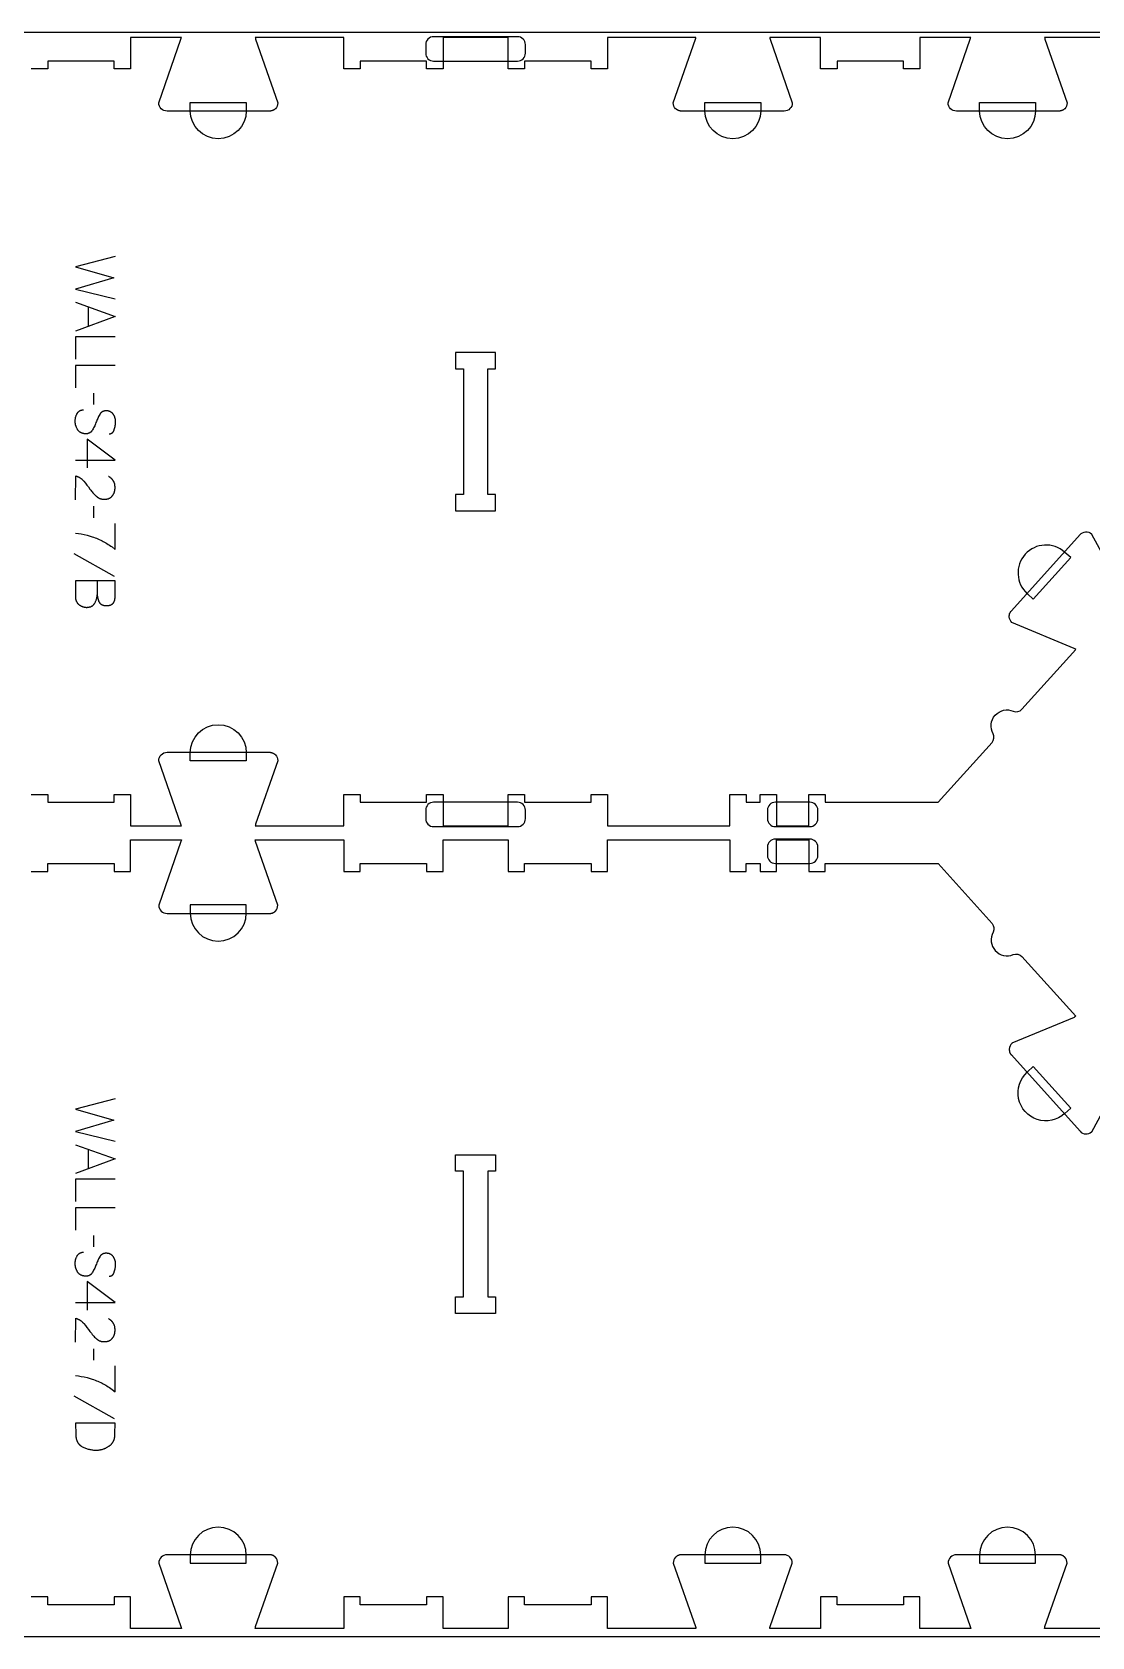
# Model space of a CAD drawing. Extents: x -1151 to 2032, y -19593 to -11999.
# Drawn here: x 422 to 1228, y -13923 to -12703 of the extents above; entities that cross this region are included whole.
import ezdxf

# ---------------------------------------------------------------- set-up
doc = ezdxf.new("R2010")
doc.units = 0
for name, color, linetype in [('0_SHEET_SPRUCEPLY_2440X122', 1, 'CONTINUOUS'), ('1_ANYTOOL_1MMDEEP_LABELS_S', 2, 'CONTINUOUS'), ('3_ANYTOOL_CUTTHROUGH_INSID', 4, 'CONTINUOUS'), ('4_ANYTOOL_CUTTHROUGH_OUTSI', 5, 'CONTINUOUS'), ('5_ANYTOOL_HALF_MILL_9MM_IN', 3, 'CONTINUOUS')]:
    doc.layers.add(name, color=color, linetype=linetype)

msp = doc.modelspace()

# ---------------------------------------------------------------- linework, layer by layer
at = {"layer": '0_SHEET_SPRUCEPLY_2440X122'}
msp.add_lwpolyline([(1660.5, -12703.3), (1660.5, -13923.3), (-779.5, -13923.3), (-779.5, -12703.3)], close=True, dxfattribs=at)
at = {"layer": '1_ANYTOOL_1MMDEEP_LABELS_S'}
for points in [[(485.3, -12873.9), (455.3, -12881.7), (484.4, -12890.1), (455.3, -12898.6), (485.3, -12906.1)], [(455.3, -12908.7), (485.3, -12919.5), (455.3, -12930.6)], [(464.9, -12912.1), (464.9, -12927)], [(485.3, -12934.9), (455.3, -12934.9), (455.3, -12952)], [(485.3, -12956.7), (455.3, -12956.7), (455.3, -12973.8)], [(469.2, -12986.4), (469.1, -12977.7)], [(480.7, -13008.7), (480.9, -13008.7), (481, -13008.7), (481.1, -13008.7), (481.2, -13008.7), (481.3, -13008.7), (481.3, -13008.6), (481.4, -13008.6), (481.5, -13008.6), (481.6, -13008.6), (481.7, -13008.6), (481.8, -13008.6), (481.9, -13008.6), (481.9, -13008.5), (482, -13008.5), (482.1, -13008.5), (482.2, -13008.5), (482.3, -13008.4), (482.3, -13008.4), (482.4, -13008.4), (482.5, -13008.3), (482.6, -13008.3), (482.6, -13008.3), (482.7, -13008.2), (482.8, -13008.2), (482.8, -13008.1), (482.9, -13008.1), (483, -13008.1), (483, -13008), (483.1, -13008), (483.2, -13007.9), (483.2, -13007.9), (483.3, -13007.8), (483.3, -13007.8), (483.4, -13007.7), (483.5, -13007.6), (483.5, -13007.6), (483.6, -13007.5), (483.6, -13007.5), (483.7, -13007.4), (483.7, -13007.3), (483.8, -13007.3), (483.8, -13007.2), (483.9, -13007.1), (483.9, -13007.1), (484, -13007), (484, -13006.9), (484.1, -13006.8), (484.1, -13006.8), (484.2, -13006.7), (484.2, -13006.6), (484.3, -13006.5), (484.3, -13006.4), (484.4, -13006.2), (484.5, -13006), (484.6, -13005.8), (484.6, -13005.6), (484.7, -13005.4), (484.9, -13004.6), (485.1, -13003.8), (485.3, -13003), (485.4, -13002.2), (485.5, -13001.9), (485.5, -13001.5), (485.5, -13001.1), (485.6, -13000.7), (485.6, -13000.4), (485.6, -13000), (485.6, -12999.7), (485.6, -12999.3), (485.6, -12999.1), (485.6, -12998.9), (485.6, -12998.7), (485.6, -12998.5), (485.6, -12998.3), (485.6, -12998.2), (485.5, -12998), (485.5, -12997.8), (485.5, -12997.6), (485.5, -12997.4), (485.4, -12997.2), (485.4, -12997), (485.3, -12996.9), (485.3, -12996.7), (485.2, -12996.5), (485.2, -12996.3), (485.1, -12996.2), (485.1, -12996), (485, -12995.8), (484.9, -12995.6), (484.9, -12995.5), (484.8, -12995.3), (484.7, -12995.1), (484.6, -12995), (484.5, -12994.8), (484.4, -12994.6), (484.3, -12994.5), (484.2, -12994.3), (484.1, -12994.2), (484, -12994), (483.9, -12993.8), (483.8, -12993.7), (483.7, -12993.5), (483.6, -12993.4), (483.5, -12993.2), (483.3, -12993.1), (483.2, -12993), (483.1, -12992.8), (482.9, -12992.7), (482.8, -12992.6), (482.7, -12992.5), (482.5, -12992.4), (482.4, -12992.3), (482.2, -12992.2), (482.1, -12992.1), (481.9, -12992), (481.8, -12991.9), (481.6, -12991.8), (481.4, -12991.7), (481.3, -12991.7), (481.1, -12991.6), (480.9, -12991.6), (480.8, -12991.5), (480.6, -12991.4), (480.4, -12991.4), (480.2, -12991.4), (480, -12991.3), (479.8, -12991.3), (479.6, -12991.3), (479.4, -12991.2), (479.2, -12991.2), (479, -12991.2), (478.8, -12991.2), (478.6, -12991.2), (478.4, -12991.2), (478.2, -12991.2), (478, -12991.2), (477.8, -12991.2), (477.6, -12991.3), (477.4, -12991.3), (477.2, -12991.3), (477, -12991.4), (476.8, -12991.4), (476.6, -12991.5), (476.4, -12991.5), (476.3, -12991.6), (476.2, -12991.6), (476.1, -12991.7), (476, -12991.7), (475.9, -12991.7), (475.8, -12991.8), (475.8, -12991.8), (475.7, -12991.9), (475.6, -12991.9), (475.5, -12992), (475.5, -12992), (475.4, -12992), (475.3, -12992.1), (475.2, -12992.1), (475.2, -12992.2), (475.1, -12992.3), (475, -12992.3), (474.9, -12992.4), (474.9, -12992.4), (474.8, -12992.5), (474.7, -12992.5), (474.7, -12992.6), (474.6, -12992.7), (474.5, -12992.7), (474.5, -12992.8), (474.3, -12992.9), (474.2, -12993.1), (474.1, -12993.2), (474, -12993.4), (473.9, -12993.5), (473.8, -12993.7), (473.7, -12993.9), (473.6, -12994), (473.2, -12994.7), (472.8, -12995.5), (472.4, -12996.2), (472.1, -12997), (471.7, -12997.8), (471.4, -12998.6), (471.1, -12999.4), (470.7, -13000.2), (470.4, -13001), (470.1, -13001.8), (469.8, -13002.6), (469.4, -13003.4), (469, -13004.1), (468.6, -13004.9), (468.2, -13005.6), (467.8, -13006.2), (467.7, -13006.4), (467.6, -13006.6), (467.5, -13006.7), (467.4, -13006.8), (467.3, -13006.9), (467.3, -13006.9), (467.2, -13007), (467.2, -13007.1), (467.1, -13007.2), (467, -13007.2), (467, -13007.3), (466.9, -13007.3), (466.8, -13007.4), (466.8, -13007.5), (466.7, -13007.5), (466.6, -13007.6), (466.5, -13007.6), (466.5, -13007.7), (466.4, -13007.7), (466.3, -13007.8), (466.2, -13007.8), (466.2, -13007.9), (466.1, -13007.9), (466, -13008), (465.9, -13008), (465.8, -13008.1), (465.8, -13008.1), (465.7, -13008.2), (465.6, -13008.2), (465.5, -13008.2), (465.4, -13008.3), (465.3, -13008.3), (465.2, -13008.3), (465.2, -13008.4), (465.1, -13008.4), (465, -13008.4), (464.9, -13008.4), (464.7, -13008.5), (464.5, -13008.5), (464.3, -13008.6), (464.1, -13008.6), (463.9, -13008.6), (463.7, -13008.7), (463.5, -13008.7), (463.3, -13008.7), (463, -13008.7), (462.8, -13008.7), (462.6, -13008.7), (462.4, -13008.6), (462.1, -13008.6), (461.9, -13008.6), (461.7, -13008.6), (461.5, -13008.5), (461.2, -13008.5), (461, -13008.4), (460.8, -13008.4), (460.6, -13008.3), (460.4, -13008.3), (460.2, -13008.2), (460, -13008.1), (459.8, -13008.1), (459.7, -13008), (459.5, -13007.9), (459.3, -13007.8), (459.1, -13007.7), (458.9, -13007.6), (458.8, -13007.5), (458.6, -13007.4), (458.4, -13007.3), (458.3, -13007.1), (458.1, -13007), (458, -13006.9), (457.8, -13006.7), (457.7, -13006.6), (457.6, -13006.5), (457.4, -13006.3), (457.3, -13006.2), (457.2, -13006), (457.1, -13005.8), (456.9, -13005.6), (456.8, -13005.5), (456.6, -13005.1), (456.4, -13004.7), (456.2, -13004.4), (456, -13004), (455.9, -13003.6), (455.7, -13003.3), (455.6, -13003.1), (455.6, -13002.9), (455.5, -13002.7), (455.4, -13002.5), (455.4, -13002.3), (455.3, -13002.1), (455.3, -13001.9), (455.2, -13001.7), (455.2, -13001.5), (455.2, -13001.3), (455.1, -13001.1), (455.1, -13000.9), (455.1, -13000.7), (455, -13000.5), (455, -13000.1), (455, -12999.7), (455, -12999.3), (455, -12998.9), (455, -12998.5), (455, -12998.1), (455, -12997.7), (455.1, -12997.3), (455.1, -12996.9), (455.2, -12996.5), (455.3, -12996.1), (455.4, -12995.7), (455.5, -12995.4), (455.7, -12995), (455.8, -12994.6), (456, -12994.3), (456.1, -12993.9), (456.3, -12993.6), (456.5, -12993.2), (456.6, -12993), (456.7, -12992.9), (456.8, -12992.7), (456.9, -12992.6), (457, -12992.4), (457.1, -12992.3), (457.3, -12992.1), (457.4, -12992), (457.5, -12991.9), (457.6, -12991.8), (457.8, -12991.7), (457.9, -12991.5), (458, -12991.5), (458, -12991.4), (458.1, -12991.4), (458.2, -12991.3), (458.2, -12991.3), (458.3, -12991.2), (458.4, -12991.2), (458.5, -12991.2), (458.5, -12991.1), (458.6, -12991.1), (458.7, -12991), (458.8, -12991), (458.8, -12991), (458.9, -12990.9), (459, -12990.9), (459.1, -12990.9), (459.1, -12990.8), (459.2, -12990.8), (459.3, -12990.8), (459.4, -12990.7), (459.5, -12990.7), (459.7, -12990.6), (459.9, -12990.6), (460.1, -12990.6), (460.2, -12990.5), (460.4, -12990.5), (460.6, -12990.5), (460.8, -12990.5), (461, -12990.5), (461.2, -12990.5)], [(455.3, -13028.7), (485.3, -13028.7), (464, -13012.7)], [(464, -13012.7), (464, -13034.5)], [(455.3, -13058.9), (455.4, -13040.6), (455.8, -13040.8), (456.1, -13040.8), (456.3, -13040.9), (456.5, -13041), (456.7, -13041.1), (456.9, -13041.2), (457.1, -13041.3), (457.4, -13041.4), (457.6, -13041.5), (457.8, -13041.6), (458, -13041.7), (458.2, -13041.8), (458.4, -13041.9), (458.6, -13042.1), (458.8, -13042.2), (459, -13042.3), (459.1, -13042.4), (459.3, -13042.6), (459.5, -13042.7), (459.7, -13042.9), (459.9, -13043), (460, -13043.2), (460.2, -13043.3), (460.4, -13043.5), (460.6, -13043.6), (460.7, -13043.8), (460.9, -13044), (461.1, -13044.1), (461.2, -13044.3), (461.5, -13044.7), (462.7, -13046.1), (463.9, -13047.6), (465.1, -13049.1), (466.2, -13050.7), (466.8, -13051.4), (467.4, -13052.2), (467.9, -13052.9), (468.5, -13053.6), (469.1, -13054.2), (469.7, -13054.9), (470.3, -13055.5), (470.9, -13056.1), (471.1, -13056.2), (471.3, -13056.4), (471.4, -13056.5), (471.6, -13056.6), (471.7, -13056.8), (471.9, -13056.9), (472.1, -13057), (472.3, -13057.1), (472.4, -13057.2), (472.6, -13057.3), (472.8, -13057.4), (473, -13057.5), (473.1, -13057.6), (473.3, -13057.7), (473.5, -13057.8), (473.7, -13057.9), (473.9, -13057.9), (474.1, -13058), (474.3, -13058.1), (474.5, -13058.1), (474.7, -13058.2), (474.9, -13058.2), (475.1, -13058.3), (475.3, -13058.3), (475.5, -13058.3), (475.7, -13058.4), (476, -13058.4), (476.2, -13058.4), (476.4, -13058.4), (476.6, -13058.4), (476.8, -13058.4), (477.1, -13058.4), (477.3, -13058.4), (477.6, -13058.4), (477.8, -13058.4), (478, -13058.4), (478.3, -13058.4), (478.5, -13058.4), (478.7, -13058.3), (479, -13058.3), (479.2, -13058.2), (479.4, -13058.2), (479.6, -13058.1), (479.8, -13058.1), (480, -13058), (480.2, -13058), (480.4, -13057.9), (480.6, -13057.8), (480.8, -13057.7), (481, -13057.6), (481.2, -13057.6), (481.3, -13057.5), (481.5, -13057.4), (481.7, -13057.2), (481.9, -13057.1), (482, -13057), (482.2, -13056.9), (482.3, -13056.8), (482.5, -13056.6), (482.6, -13056.5), (482.8, -13056.4), (482.9, -13056.2), (483.1, -13056.1), (483.2, -13055.9), (483.3, -13055.8), (483.4, -13055.6), (483.6, -13055.4), (483.7, -13055.3), (483.8, -13055.1), (483.9, -13054.9), (484, -13054.7), (484.1, -13054.6), (484.2, -13054.4), (484.3, -13054.2), (484.4, -13054), (484.5, -13053.8), (484.6, -13053.6), (484.6, -13053.4), (484.7, -13053.3), (484.8, -13053.1), (484.8, -13052.9), (484.9, -13052.7), (484.9, -13052.4), (485, -13052.2), (485, -13052), (485.1, -13051.8), (485.1, -13051.6), (485.2, -13051.4), (485.2, -13051.2), (485.2, -13050.9), (485.2, -13050.7), (485.3, -13050.5), (485.3, -13050.2), (485.3, -13050), (485.3, -13049.5), (485.3, -13049.2), (485.3, -13048.8), (485.2, -13048.5), (485.2, -13048.1), (485.2, -13047.8), (485.1, -13047.4), (485, -13047.1), (485, -13046.8), (484.9, -13046.5), (484.8, -13046.3), (484.8, -13046.2), (484.7, -13046), (484.7, -13045.9), (484.6, -13045.7), (484.6, -13045.6), (484.5, -13045.4), (484.5, -13045.3), (484.4, -13045.1), (484.3, -13045), (484.2, -13044.9), (484.2, -13044.7), (484.1, -13044.6), (484, -13044.5), (483.9, -13044.3), (483.9, -13044.2), (483.8, -13044.1), (483.7, -13043.9), (483.6, -13043.8), (483.5, -13043.7), (483.4, -13043.6), (483.3, -13043.4), (483.2, -13043.3), (483.1, -13043.2), (483, -13043.1), (482.9, -13043), (482.8, -13042.9), (482.7, -13042.8), (482.5, -13042.6), (482.4, -13042.5), (482.3, -13042.4), (482.2, -13042.3), (481.9, -13042.1), (481.7, -13041.9), (481.4, -13041.7), (481.1, -13041.6), (480.8, -13041.4), (480.5, -13041.2), (480.2, -13041)], [(469.2, -13072.6), (469.1, -13063.8)], [(455.3, -13084.2), (457.5, -13084.5), (459.6, -13084.8), (461.8, -13085.2), (464, -13085.7), (467.9, -13086.9), (469, -13087.3), (470.1, -13087.7), (471.1, -13088.1), (472.1, -13088.5), (475.4, -13090.1), (476.3, -13090.5), (477.2, -13091), (478.2, -13091.6), (479.1, -13092.1), (480.1, -13092.7), (481, -13093.4), (482, -13094), (483, -13094.7), (485.3, -13096.5), (485.3, -13076.9)], [(484.8, -13117.1), (454.1, -13099.9)], [(485.3, -13120.5), (455.3, -13120.5), (455.3, -13130.2), (455.2, -13132.7), (455.2, -13132.9), (455.2, -13133.2), (455.2, -13133.4), (455.2, -13133.6), (455.2, -13133.8), (455.3, -13134), (455.3, -13134.3), (455.3, -13134.5), (455.4, -13134.7), (455.4, -13134.9), (455.5, -13135.1), (455.5, -13135.3), (455.6, -13135.4), (455.6, -13135.6), (455.7, -13135.8), (455.8, -13136), (455.9, -13136.2), (456, -13136.4), (456.1, -13136.5), (456.2, -13136.7), (456.3, -13136.9), (456.4, -13137), (456.5, -13137.2), (456.6, -13137.3), (456.7, -13137.5), (456.9, -13137.6), (457, -13137.8), (457.2, -13137.9), (457.3, -13138.1), (457.5, -13138.2), (457.6, -13138.3), (457.8, -13138.5), (458, -13138.6), (458.1, -13138.7), (458.3, -13138.9), (458.5, -13139), (458.7, -13139.1), (458.8, -13139.2), (459, -13139.3), (459.2, -13139.4), (459.4, -13139.5), (459.6, -13139.6), (459.7, -13139.7), (459.9, -13139.7), (460.1, -13139.8), (460.3, -13139.9), (460.5, -13140), (460.7, -13140), (460.9, -13140.1), (461, -13140.2), (461.2, -13140.2), (461.4, -13140.3), (461.6, -13140.3), (461.8, -13140.4), (462, -13140.4), (462.2, -13140.4), (462.4, -13140.5), (462.6, -13140.5), (462.8, -13140.5), (463, -13140.5), (463.2, -13140.5), (463.4, -13140.6), (463.6, -13140.6), (463.8, -13140.6), (464.1, -13140.6), (464.3, -13140.5), (464.6, -13140.5), (464.8, -13140.5), (465, -13140.5), (465.3, -13140.5), (465.5, -13140.4), (465.7, -13140.4), (465.9, -13140.3), (466.1, -13140.3), (466.4, -13140.2), (466.6, -13140.1), (466.8, -13140.1), (466.9, -13140), (467.1, -13139.9), (467.3, -13139.8), (467.4, -13139.8), (467.5, -13139.7), (467.6, -13139.7), (467.7, -13139.6), (467.8, -13139.6), (467.8, -13139.5), (467.9, -13139.5), (468, -13139.4), (468.1, -13139.4), (468.2, -13139.3), (468.3, -13139.2), (468.3, -13139.2), (468.4, -13139.1), (468.5, -13139.1), (468.6, -13139), (468.6, -13138.9), (468.7, -13138.9), (468.8, -13138.8), (468.9, -13138.7), (468.9, -13138.6), (469, -13138.6), (469.1, -13138.5), (469.2, -13138.3), (469.3, -13138.2), (469.4, -13138), (469.6, -13137.8), (469.7, -13137.6), (469.9, -13137.3), (470.1, -13136.9), (470.3, -13136.5), (470.5, -13136.1), (470.6, -13135.7), (470.8, -13135.4), (470.9, -13134.9), (471.1, -13134.5), (471.2, -13134.1), (471.3, -13133.7), (471.4, -13133.3), (471.5, -13132.8), (471.6, -13132.4), (471.7, -13132), (471.7, -13131.5), (471.8, -13131)], [(471.6, -13120.5), (471.8, -13131), (471.8, -13131.4), (471.8, -13131.8), (471.9, -13132.2), (471.9, -13132.6), (472, -13133), (472.1, -13133.4), (472.2, -13133.7), (472.2, -13134.1), (472.4, -13134.4), (472.5, -13134.8), (472.6, -13135.1), (472.7, -13135.5), (472.8, -13135.8), (473, -13136.1), (473.2, -13136.4), (473.3, -13136.8), (473.4, -13136.8), (473.4, -13136.9), (473.4, -13137), (473.5, -13137.1), (473.5, -13137.1), (473.6, -13137.2), (473.6, -13137.3), (473.7, -13137.4), (473.8, -13137.4), (473.8, -13137.5), (473.9, -13137.6), (473.9, -13137.6), (474, -13137.7), (474, -13137.7), (474.1, -13137.8), (474.2, -13137.9), (474.2, -13137.9), (474.3, -13138), (474.4, -13138), (474.4, -13138.1), (474.5, -13138.1), (474.6, -13138.2), (474.6, -13138.2), (474.7, -13138.3), (474.8, -13138.3), (474.9, -13138.4), (475, -13138.4), (475, -13138.5), (475.1, -13138.5), (475.2, -13138.6), (475.3, -13138.6), (475.4, -13138.6), (475.5, -13138.7), (475.5, -13138.7), (475.7, -13138.8), (475.9, -13138.9), (476.1, -13138.9), (476.3, -13139), (476.5, -13139), (476.7, -13139.1), (476.9, -13139.1), (477.1, -13139.2), (477.4, -13139.2), (477.6, -13139.2), (477.8, -13139.2), (478.1, -13139.3), (478.3, -13139.3), (478.6, -13139.3), (478.8, -13139.3), (479.2, -13139.3), (479.4, -13139.3), (479.6, -13139.2), (479.8, -13139.2), (480, -13139.2), (480.2, -13139.2), (480.3, -13139.2), (480.5, -13139.1), (480.7, -13139.1), (480.9, -13139.1), (481, -13139), (481.2, -13139), (481.3, -13139), (481.5, -13138.9), (481.7, -13138.9), (481.8, -13138.8), (482, -13138.7), (482.1, -13138.7), (482.2, -13138.6), (482.4, -13138.6), (482.5, -13138.5), (482.6, -13138.4), (482.8, -13138.3), (482.9, -13138.3), (483, -13138.2), (483.1, -13138.1), (483.2, -13138), (483.4, -13137.9), (483.5, -13137.8), (483.6, -13137.7), (483.7, -13137.6), (483.8, -13137.5), (483.9, -13137.4), (484, -13137.3), (484.1, -13137.2), (484.1, -13137), (484.2, -13136.9), (484.3, -13136.8), (484.4, -13136.7), (484.5, -13136.5), (484.5, -13136.4), (484.6, -13136.3), (484.7, -13136.1), (484.7, -13136), (484.8, -13135.8), (484.8, -13135.7), (484.9, -13135.5), (484.9, -13135.4), (485, -13135.2), (485, -13135), (485.1, -13134.9), (485.1, -13134.7), (485.1, -13134.5), (485.2, -13134.3), (485.2, -13134.2), (485.2, -13134), (485.2, -13133.8), (485.3, -13133.6), (485.3, -13133.4), (485.3, -13133), (485.3, -13132.6), (485.3, -13120.5)], [(485.3, -13514.3), (455.3, -13522.1), (484.4, -13530.5), (455.3, -13539), (485.3, -13546.5)], [(455.3, -13549.1), (485.3, -13559.9), (455.3, -13571)], [(464.9, -13552.5), (464.9, -13567.4)], [(485.3, -13575.3), (455.3, -13575.3), (455.3, -13592.4)], [(485.3, -13597.1), (455.3, -13597.1), (455.3, -13614.2)], [(469.2, -13626.8), (469.1, -13618.1)], [(480.7, -13649.1), (480.9, -13649.1), (481, -13649.1), (481.1, -13649.1), (481.2, -13649.1), (481.3, -13649.1), (481.3, -13649), (481.4, -13649), (481.5, -13649), (481.6, -13649), (481.7, -13649), (481.8, -13649), (481.9, -13648.9), (481.9, -13648.9), (482, -13648.9), (482.1, -13648.9), (482.2, -13648.8), (482.3, -13648.8), (482.3, -13648.8), (482.4, -13648.8), (482.5, -13648.7), (482.6, -13648.7), (482.6, -13648.7), (482.7, -13648.6), (482.8, -13648.6), (482.8, -13648.5), (482.9, -13648.5), (483, -13648.5), (483, -13648.4), (483.1, -13648.4), (483.2, -13648.3), (483.2, -13648.3), (483.3, -13648.2), (483.3, -13648.2), (483.4, -13648.1), (483.5, -13648), (483.5, -13648), (483.6, -13647.9), (483.6, -13647.9), (483.7, -13647.8), (483.7, -13647.7), (483.8, -13647.7), (483.8, -13647.6), (483.9, -13647.5), (483.9, -13647.5), (484, -13647.4), (484, -13647.3), (484.1, -13647.2), (484.1, -13647.2), (484.2, -13647.1), (484.2, -13647), (484.3, -13646.9), (484.3, -13646.7), (484.4, -13646.6), (484.5, -13646.4), (484.6, -13646.2), (484.6, -13646), (484.7, -13645.8), (484.9, -13645), (485.1, -13644.2), (485.3, -13643.4), (485.4, -13642.6), (485.5, -13642.3), (485.5, -13641.9), (485.5, -13641.5), (485.6, -13641.1), (485.6, -13640.8), (485.6, -13640.4), (485.6, -13640.1), (485.6, -13639.7), (485.6, -13639.5), (485.6, -13639.3), (485.6, -13639.1), (485.6, -13638.9), (485.6, -13638.7), (485.6, -13638.5), (485.5, -13638.4), (485.5, -13638.2), (485.5, -13638), (485.5, -13637.8), (485.4, -13637.6), (485.4, -13637.4), (485.3, -13637.3), (485.3, -13637.1), (485.2, -13636.9), (485.2, -13636.7), (485.1, -13636.6), (485.1, -13636.4), (485, -13636.2), (484.9, -13636), (484.9, -13635.9), (484.8, -13635.7), (484.7, -13635.5), (484.6, -13635.4), (484.5, -13635.2), (484.4, -13635), (484.3, -13634.9), (484.2, -13634.7), (484.1, -13634.6), (484, -13634.4), (483.9, -13634.2), (483.8, -13634.1), (483.7, -13633.9), (483.6, -13633.8), (483.5, -13633.6), (483.3, -13633.5), (483.2, -13633.4), (483.1, -13633.2), (482.9, -13633.1), (482.8, -13633), (482.7, -13632.9), (482.5, -13632.8), (482.4, -13632.7), (482.2, -13632.6), (482.1, -13632.5), (481.9, -13632.4), (481.8, -13632.3), (481.6, -13632.2), (481.4, -13632.1), (481.3, -13632.1), (481.1, -13632), (480.9, -13631.9), (480.8, -13631.9), (480.6, -13631.8), (480.4, -13631.8), (480.2, -13631.8), (480, -13631.7), (479.8, -13631.7), (479.6, -13631.7), (479.4, -13631.6), (479.2, -13631.6), (479, -13631.6), (478.8, -13631.6), (478.6, -13631.6), (478.4, -13631.6), (478.2, -13631.6), (478, -13631.6), (477.8, -13631.6), (477.6, -13631.7), (477.4, -13631.7), (477.2, -13631.7), (477, -13631.8), (476.8, -13631.8), (476.6, -13631.9), (476.4, -13631.9), (476.3, -13632), (476.2, -13632), (476.1, -13632.1), (476, -13632.1), (475.9, -13632.1), (475.8, -13632.2), (475.8, -13632.2), (475.7, -13632.3), (475.6, -13632.3), (475.5, -13632.3), (475.5, -13632.4), (475.4, -13632.4), (475.3, -13632.5), (475.2, -13632.5), (475.2, -13632.6), (475.1, -13632.6), (475, -13632.7), (474.9, -13632.8), (474.9, -13632.8), (474.8, -13632.9), (474.7, -13632.9), (474.7, -13633), (474.6, -13633.1), (474.5, -13633.1), (474.5, -13633.2), (474.3, -13633.3), (474.2, -13633.5), (474.1, -13633.6), (474, -13633.8), (473.9, -13633.9), (473.8, -13634.1), (473.7, -13634.2), (473.6, -13634.4), (473.2, -13635.1), (472.8, -13635.9), (472.4, -13636.6), (472.1, -13637.4), (471.7, -13638.2), (471.4, -13639), (471.1, -13639.8), (470.7, -13640.6), (470.4, -13641.4), (470.1, -13642.2), (469.8, -13643), (469.4, -13643.8), (469, -13644.5), (468.6, -13645.2), (468.2, -13646), (467.8, -13646.6), (467.7, -13646.8), (467.6, -13647), (467.5, -13647.1), (467.4, -13647.2), (467.3, -13647.3), (467.3, -13647.3), (467.2, -13647.4), (467.2, -13647.5), (467.1, -13647.5), (467, -13647.6), (467, -13647.7), (466.9, -13647.7), (466.8, -13647.8), (466.8, -13647.9), (466.7, -13647.9), (466.6, -13648), (466.5, -13648), (466.5, -13648.1), (466.4, -13648.1), (466.3, -13648.2), (466.2, -13648.2), (466.2, -13648.3), (466.1, -13648.3), (466, -13648.4), (465.9, -13648.4), (465.8, -13648.5), (465.8, -13648.5), (465.7, -13648.5), (465.6, -13648.6), (465.5, -13648.6), (465.4, -13648.7), (465.3, -13648.7), (465.2, -13648.7), (465.2, -13648.8), (465.1, -13648.8), (465, -13648.8), (464.9, -13648.8), (464.7, -13648.9), (464.5, -13648.9), (464.3, -13649), (464.1, -13649), (463.9, -13649), (463.7, -13649), (463.5, -13649.1), (463.3, -13649.1), (463, -13649.1), (462.8, -13649.1), (462.6, -13649.1), (462.4, -13649), (462.1, -13649), (461.9, -13649), (461.7, -13649), (461.5, -13648.9), (461.2, -13648.9), (461, -13648.8), (460.8, -13648.8), (460.6, -13648.7), (460.4, -13648.7), (460.2, -13648.6), (460, -13648.5), (459.8, -13648.5), (459.7, -13648.4), (459.5, -13648.3), (459.3, -13648.2), (459.1, -13648.1), (458.9, -13648), (458.8, -13647.9), (458.6, -13647.8), (458.4, -13647.7), (458.3, -13647.5), (458.1, -13647.4), (458, -13647.3), (457.8, -13647.1), (457.7, -13647), (457.6, -13646.9), (457.4, -13646.7), (457.3, -13646.5), (457.2, -13646.4), (457.1, -13646.2), (456.9, -13646), (456.8, -13645.9), (456.6, -13645.5), (456.4, -13645.1), (456.2, -13644.8), (456, -13644.4), (455.9, -13644), (455.7, -13643.6), (455.6, -13643.5), (455.6, -13643.3), (455.5, -13643.1), (455.4, -13642.9), (455.4, -13642.7), (455.3, -13642.5), (455.3, -13642.3), (455.2, -13642.1), (455.2, -13641.9), (455.2, -13641.7), (455.1, -13641.5), (455.1, -13641.3), (455.1, -13641.1), (455, -13640.9), (455, -13640.5), (455, -13640.1), (455, -13639.7), (455, -13639.3), (455, -13638.9), (455, -13638.4), (455, -13638), (455.1, -13637.7), (455.1, -13637.3), (455.2, -13636.9), (455.3, -13636.5), (455.4, -13636.1), (455.5, -13635.7), (455.7, -13635.4), (455.8, -13635), (456, -13634.7), (456.1, -13634.3), (456.3, -13634), (456.5, -13633.6), (456.6, -13633.4), (456.7, -13633.3), (456.8, -13633.1), (456.9, -13633), (457, -13632.8), (457.1, -13632.7), (457.3, -13632.5), (457.4, -13632.4), (457.5, -13632.3), (457.6, -13632.2), (457.8, -13632), (457.9, -13631.9), (458, -13631.9), (458, -13631.8), (458.1, -13631.8), (458.2, -13631.7), (458.2, -13631.7), (458.3, -13631.6), (458.4, -13631.6), (458.5, -13631.6), (458.5, -13631.5), (458.6, -13631.5), (458.7, -13631.4), (458.8, -13631.4), (458.8, -13631.4), (458.9, -13631.3), (459, -13631.3), (459.1, -13631.3), (459.1, -13631.2), (459.2, -13631.2), (459.3, -13631.2), (459.4, -13631.1), (459.5, -13631.1), (459.7, -13631), (459.9, -13631), (460.1, -13631), (460.2, -13630.9), (460.4, -13630.9), (460.6, -13630.9), (460.8, -13630.9), (461, -13630.9), (461.2, -13630.9)], [(455.3, -13669.1), (485.3, -13669.1), (464, -13653.1)], [(464, -13653.1), (464, -13674.9)], [(455.3, -13699.3), (455.4, -13681), (455.8, -13681.2), (456.1, -13681.2), (456.3, -13681.3), (456.5, -13681.4), (456.7, -13681.5), (456.9, -13681.6), (457.1, -13681.7), (457.4, -13681.8), (457.6, -13681.9), (457.8, -13682), (458, -13682.1), (458.2, -13682.2), (458.4, -13682.3), (458.6, -13682.5), (458.8, -13682.6), (459, -13682.7), (459.1, -13682.8), (459.3, -13683), (459.5, -13683.1), (459.7, -13683.3), (459.9, -13683.4), (460, -13683.6), (460.2, -13683.7), (460.4, -13683.9), (460.6, -13684), (460.7, -13684.2), (460.9, -13684.4), (461.1, -13684.5), (461.2, -13684.7), (461.5, -13685.1), (462.7, -13686.5), (463.9, -13688), (465.1, -13689.5), (466.2, -13691.1), (466.8, -13691.8), (467.4, -13692.5), (467.9, -13693.3), (468.5, -13693.9), (469.1, -13694.6), (469.7, -13695.3), (470.3, -13695.9), (470.9, -13696.5), (471.1, -13696.6), (471.3, -13696.8), (471.4, -13696.9), (471.6, -13697), (471.7, -13697.2), (471.9, -13697.3), (472.1, -13697.4), (472.3, -13697.5), (472.4, -13697.6), (472.6, -13697.7), (472.8, -13697.8), (473, -13697.9), (473.1, -13698), (473.3, -13698.1), (473.5, -13698.2), (473.7, -13698.2), (473.9, -13698.3), (474.1, -13698.4), (474.3, -13698.4), (474.5, -13698.5), (474.7, -13698.6), (474.9, -13698.6), (475.1, -13698.7), (475.3, -13698.7), (475.5, -13698.7), (475.7, -13698.8), (476, -13698.8), (476.2, -13698.8), (476.4, -13698.8), (476.6, -13698.8), (476.8, -13698.8), (477.1, -13698.8), (477.3, -13698.8), (477.6, -13698.8), (477.8, -13698.8), (478, -13698.8), (478.3, -13698.8), (478.5, -13698.7), (478.7, -13698.7), (479, -13698.7), (479.2, -13698.6), (479.4, -13698.6), (479.6, -13698.5), (479.8, -13698.5), (480, -13698.4), (480.2, -13698.4), (480.4, -13698.3), (480.6, -13698.2), (480.8, -13698.1), (481, -13698), (481.2, -13697.9), (481.3, -13697.9), (481.5, -13697.7), (481.7, -13697.6), (481.9, -13697.5), (482, -13697.4), (482.2, -13697.3), (482.3, -13697.2), (482.5, -13697), (482.6, -13696.9), (482.8, -13696.8), (482.9, -13696.6), (483.1, -13696.5), (483.2, -13696.3), (483.3, -13696.2), (483.4, -13696), (483.6, -13695.8), (483.7, -13695.7), (483.8, -13695.5), (483.9, -13695.3), (484, -13695.1), (484.1, -13695), (484.2, -13694.8), (484.3, -13694.6), (484.4, -13694.4), (484.5, -13694.2), (484.6, -13694), (484.6, -13693.8), (484.7, -13693.6), (484.8, -13693.4), (484.8, -13693.2), (484.9, -13693), (484.9, -13692.8), (485, -13692.6), (485, -13692.4), (485.1, -13692.2), (485.1, -13692), (485.2, -13691.8), (485.2, -13691.5), (485.2, -13691.3), (485.2, -13691.1), (485.3, -13690.9), (485.3, -13690.6), (485.3, -13690.4), (485.3, -13689.9), (485.3, -13689.6), (485.3, -13689.2), (485.2, -13688.8), (485.2, -13688.5), (485.2, -13688.2), (485.1, -13687.8), (485, -13687.5), (485, -13687.2), (484.9, -13686.9), (484.8, -13686.7), (484.8, -13686.6), (484.7, -13686.4), (484.7, -13686.3), (484.6, -13686.1), (484.6, -13686), (484.5, -13685.8), (484.5, -13685.7), (484.4, -13685.5), (484.3, -13685.4), (484.2, -13685.3), (484.2, -13685.1), (484.1, -13685), (484, -13684.8), (483.9, -13684.7), (483.9, -13684.6), (483.8, -13684.5), (483.7, -13684.3), (483.6, -13684.2), (483.5, -13684.1), (483.4, -13684), (483.3, -13683.8), (483.2, -13683.7), (483.1, -13683.6), (483, -13683.5), (482.9, -13683.4), (482.8, -13683.3), (482.7, -13683.1), (482.5, -13683), (482.4, -13682.9), (482.3, -13682.8), (482.2, -13682.7), (481.9, -13682.5), (481.7, -13682.3), (481.4, -13682.1), (481.1, -13681.9), (480.8, -13681.8), (480.5, -13681.6), (480.2, -13681.4)], [(469.2, -13713), (469.1, -13704.2)], [(455.3, -13724.6), (457.5, -13724.9), (459.6, -13725.2), (461.8, -13725.6), (464, -13726.1), (467.9, -13727.3), (469, -13727.7), (470.1, -13728.1), (471.1, -13728.5), (472.1, -13728.9), (475.4, -13730.5), (476.3, -13730.9), (477.2, -13731.4), (478.2, -13731.9), (479.1, -13732.5), (480.1, -13733.1), (481, -13733.8), (482, -13734.4), (483, -13735.1), (485.3, -13736.9), (485.3, -13717.3)], [(484.8, -13757.5), (454.1, -13740.3)]]:
    msp.add_lwpolyline(points, dxfattribs=at)
msp.add_lwpolyline([(485.3, -13760.9), (455.3, -13760.9), (455.4, -13769.4), (455.4, -13769.8), (455.4, -13770.2), (455.4, -13770.6), (455.5, -13771), (455.5, -13771.4), (455.6, -13771.8), (455.6, -13772.1), (455.7, -13772.5), (455.8, -13772.8), (455.9, -13773.2), (456, -13773.5), (456.1, -13773.8), (456.2, -13774.2), (456.3, -13774.3), (456.4, -13774.5), (456.5, -13774.6), (456.5, -13774.8), (456.6, -13774.9), (456.7, -13775.1), (456.8, -13775.2), (456.8, -13775.3), (456.9, -13775.5), (457, -13775.6), (457.1, -13775.8), (457.2, -13775.9), (457.3, -13776), (457.4, -13776.2), (457.5, -13776.3), (457.6, -13776.4), (457.7, -13776.5), (457.8, -13776.7), (457.9, -13776.8), (458, -13776.9), (458.1, -13777), (458.2, -13777.1), (458.3, -13777.2), (458.5, -13777.3), (458.6, -13777.5), (458.7, -13777.6), (458.8, -13777.7), (459, -13777.8), (459.1, -13777.9), (459.2, -13778), (459.4, -13778.1), (459.5, -13778.2), (459.8, -13778.3), (460.1, -13778.5), (460.4, -13778.7), (461, -13779), (461.6, -13779.3), (462.3, -13779.6), (462.9, -13779.8), (463.5, -13780.1), (464.2, -13780.3), (464.8, -13780.5), (465.5, -13780.6), (466.2, -13780.8), (466.8, -13780.9), (467.5, -13781), (468.2, -13781.1), (468.9, -13781.2), (469.6, -13781.3), (470.3, -13781.3), (471, -13781.3), (471.6, -13781.3), (472.2, -13781.3), (472.8, -13781.2), (473.3, -13781.1), (473.9, -13781.1), (474.2, -13781), (474.5, -13780.9), (474.8, -13780.9), (475, -13780.8), (475.3, -13780.7), (475.6, -13780.7), (475.9, -13780.6), (476.1, -13780.5), (476.4, -13780.4), (476.7, -13780.3), (476.9, -13780.2), (477.2, -13780.1), (477.5, -13780), (477.7, -13779.9), (478.3, -13779.7), (478.8, -13779.4), (479.3, -13779.1), (479.8, -13778.8), (480.1, -13778.6), (480.4, -13778.4), (480.7, -13778.2), (481, -13778), (481.2, -13777.8), (481.5, -13777.6), (481.8, -13777.4), (482, -13777.2), (482.2, -13776.9), (482.5, -13776.7), (482.7, -13776.5), (482.9, -13776.3), (483.1, -13776), (483.3, -13775.8), (483.4, -13775.5), (483.6, -13775.3), (483.8, -13775), (483.9, -13774.8), (484, -13774.5), (484.2, -13774.3), (484.3, -13774), (484.4, -13773.7), (484.5, -13773.5), (484.6, -13773.2), (484.7, -13772.9), (484.8, -13772.6), (484.8, -13772.4), (484.9, -13772.1), (484.9, -13771.8), (485, -13771.5), (485, -13771.2), (485, -13770.9), (485.1, -13768.5), (485.2, -13766), (485.3, -13763.5)], close=True, dxfattribs=at)
at = {"layer": '3_ANYTOOL_CUTTHROUGH_INSID', "color": 4}
for points in [[(774.3, -12946.8), (744.1, -12946.8), (744.1, -12959.3), (750.1, -12959.3), (750.1, -13054.8), (744.1, -13054.8), (744.1, -13067.3), (774.6, -13067.3), (774.6, -13054.8), (768.6, -13054.8), (768.6, -12959.3), (774.6, -12959.3), (774.6, -12946.8)], [(774.3, -13677.3), (744.1, -13677.3), (744.1, -13664.8), (750.1, -13664.8), (750.1, -13569.3), (744.1, -13569.3), (744.1, -13556.8), (774.6, -13556.8), (774.6, -13569.3), (768.6, -13569.3), (768.6, -13664.8), (774.6, -13664.8), (774.6, -13677.3)]]:
    msp.add_lwpolyline(points, close=True, dxfattribs=at)
at = {"layer": '4_ANYTOOL_CUTTHROUGH_OUTSI', "color": 5}
for points in [[(1259.1, -12707.3), (1191.9, -12707.3), (1191.9, -12707.3, 0.061485), (1192.1, -12708.7), (1209, -12757), (1209, -12757), (1209, -12757.1), (1209, -12757.1, -0.198912), (1207.2, -12761.5), (1207.1, -12761.6), (1207, -12761.7), (1206.9, -12761.8), (1206.7, -12761.9), (1206.6, -12762), (1206.5, -12762.1), (1206.4, -12762.2), (1206.2, -12762.3), (1206.1, -12762.4), (1206, -12762.4), (1205.9, -12762.5), (1205.7, -12762.6), (1205.6, -12762.7), (1205.4, -12762.7), (1205.3, -12762.8), (1205.2, -12762.9), (1205, -12762.9), (1204.9, -12763), (1204.7, -12763), (1204.6, -12763.1), (1204.4, -12763.1), (1204.3, -12763.1), (1204.1, -12763.2), (1204, -12763.2), (1203.8, -12763.2), (1203.7, -12763.3), (1203.5, -12763.3), (1203.4, -12763.3), (1203.2, -12763.3), (1203.1, -12763.3), (1202.9, -12763.3), (1202.8, -12763.3), (1124.8, -12763.3, -0.414214), (1118.5, -12757.1), (1118.5, -12757), (1118.5, -12757), (1135.4, -12708.7), (1135.4, -12708.7, 0.061485), (1135.7, -12707.3), (1097.1, -12707.3), (1097.1, -12731.3), (1084.6, -12731.3), (1084.6, -12725.3), (1034.1, -12725.3), (1034.1, -12731.3), (1021.6, -12731.3), (1021.6, -12707.3), (983, -12707.3), (983, -12707.3, 0.061485), (983.2, -12708.7), (1000.1, -12757), (1000.1, -12757), (1000.1, -12757.1), (1000.1, -12757.1, -0.414214), (993.9, -12763.3), (915.9, -12763.3), (915.7, -12763.3), (915.6, -12763.3), (915.4, -12763.3), (915.3, -12763.3), (915.1, -12763.3), (915, -12763.3), (914.8, -12763.2), (914.6, -12763.2), (914.5, -12763.2), (914.3, -12763.1), (914.2, -12763.1), (914.1, -12763.1), (913.9, -12763), (913.8, -12763), (913.6, -12762.9), (913.5, -12762.9), (913.3, -12762.8), (913.2, -12762.7), (913, -12762.7), (912.9, -12762.6), (912.8, -12762.5), (912.6, -12762.4), (912.5, -12762.4), (912.4, -12762.3), (912.2, -12762.2), (912.1, -12762.1), (912, -12762), (911.9, -12761.9), (911.8, -12761.8), (911.7, -12761.7), (911.5, -12761.6), (911.4, -12761.5, -0.198912), (909.6, -12757.1), (909.6, -12757), (909.6, -12757), (926.5, -12708.7), (926.5, -12708.7, 0.061485), (926.8, -12707.3), (909.3, -12707.3), (859.6, -12707.3), (859.6, -12731.3), (847.1, -12731.3), (847.1, -12725.3), (796.6, -12725.3), (796.6, -12731.3), (784.1, -12731.3), (784.1, -12707.3), (734.6, -12707.3), (734.6, -12731.3), (722.1, -12731.3), (722.1, -12725.3), (671.6, -12725.3), (671.6, -12731.3), (659.1, -12731.3), (659.1, -12707.3), (591.9, -12707.3), (591.9, -12707.3, 0.061485), (592.1, -12708.7), (609, -12757), (609, -12757), (609, -12757.1), (609, -12757.1, -0.198912), (607.2, -12761.5), (607.1, -12761.6), (607, -12761.7), (606.9, -12761.8), (606.7, -12761.9), (606.6, -12762), (606.5, -12762.1), (606.4, -12762.2), (606.2, -12762.3), (606.1, -12762.4), (606, -12762.4), (605.9, -12762.5), (605.7, -12762.6), (605.6, -12762.7), (605.4, -12762.7), (605.3, -12762.8), (605.2, -12762.9), (605, -12762.9), (604.9, -12763), (604.7, -12763), (604.6, -12763.1), (604.4, -12763.1), (604.3, -12763.1), (604.1, -12763.2), (604, -12763.2), (603.8, -12763.2), (603.7, -12763.3), (603.5, -12763.3), (603.4, -12763.3), (603.2, -12763.3), (603.1, -12763.3), (602.9, -12763.3), (602.8, -12763.3), (524.8, -12763.3, -0.414214), (518.5, -12757.1), (518.5, -12757), (518.5, -12757), (535.4, -12708.7), (535.4, -12708.7, 0.061485), (535.7, -12707.3), (497.1, -12707.3), (497.1, -12731.3), (484.6, -12731.3), (484.6, -12725.3), (434.1, -12725.3), (434.1, -12731.3), (421.6, -12731.3)], [(421.6, -13282.8), (434.1, -13282.8), (434.1, -13288.8), (484.6, -13288.8), (484.6, -13282.8), (497.1, -13282.8), (497.1, -13306.8), (535.7, -13306.8), (535.7, -13306.8, 0.061485), (535.4, -13305.4), (518.5, -13257.2), (518.5, -13257.1), (518.5, -13257.1), (518.5, -13257.1, -0.414214), (524.8, -13250.8), (602.8, -13250.8), (602.9, -13250.8), (603.1, -13250.8), (603.2, -13250.8), (603.4, -13250.9), (603.5, -13250.9), (603.7, -13250.9), (603.8, -13250.9), (604, -13251), (604.1, -13251), (604.3, -13251), (604.4, -13251.1), (604.6, -13251.1), (604.7, -13251.1), (604.9, -13251.2), (605, -13251.3), (605.2, -13251.3), (605.3, -13251.4), (605.4, -13251.4), (605.6, -13251.5), (605.7, -13251.6), (605.9, -13251.6), (606, -13251.7), (606.1, -13251.8), (606.2, -13251.9), (606.4, -13252), (606.5, -13252.1), (606.6, -13252.2), (606.7, -13252.3), (606.9, -13252.4), (607, -13252.5), (607.1, -13252.6), (607.2, -13252.7, -0.198912), (609, -13257.1), (609, -13257.1), (609, -13257.2), (592.1, -13305.4), (592.1, -13305.4, 0.061485), (591.9, -13306.8), (609.3, -13306.8), (659.1, -13306.8), (659.1, -13282.8), (671.6, -13282.8), (671.6, -13288.8), (722.1, -13288.8), (722.1, -13282.8), (734.6, -13282.8), (734.6, -13306.8), (784.1, -13306.8), (784.1, -13282.8), (796.6, -13282.8), (796.6, -13288.8), (847.1, -13288.8), (847.1, -13282.8), (859.6, -13282.8), (859.6, -13306.8), (909.3, -13306.8), (952.6, -13306.8), (952.6, -13282.8), (965.1, -13282.8), (965.1, -13288.8), (975.6, -13288.8), (975.6, -13282.8), (988.1, -13282.8), (988.1, -13306.8), (1012.6, -13306.8), (1012.6, -13282.8), (1025.1, -13282.8), (1025.1, -13288.8), (1110.9, -13288.8), (1110.9, -13288.8), (1151.9, -13243.3, 0.317837), (1152.7, -13236.7, -0.707107), (1168.1, -13219.5, 0.317837), (1174.6, -13218.1), (1215.5, -13172.6, 0.061485), (1214.3, -13171.9), (1167.1, -13152.1), (1167.1, -13152.1), (1167.1, -13152.1), (1167.1, -13152.1, -0.198912), (1165, -13147.8), (1165, -13147.6), (1165, -13147.5), (1165, -13147.3), (1165, -13147.2), (1165, -13147), (1165, -13146.9), (1165, -13146.7), (1165.1, -13146.6), (1165.1, -13146.4), (1165.1, -13146.3), (1165.1, -13146.1), (1165.2, -13146), (1165.2, -13145.8), (1165.2, -13145.7), (1165.3, -13145.5), (1165.3, -13145.4), (1165.4, -13145.2), (1165.5, -13145.1), (1165.5, -13144.9), (1165.6, -13144.8), (1165.6, -13144.6), (1165.7, -13144.5), (1165.8, -13144.4), (1165.9, -13144.2), (1166, -13144.1), (1166, -13144), (1166.1, -13143.9), (1166.2, -13143.7), (1166.3, -13143.6), (1166.4, -13143.5), (1166.5, -13143.4), (1166.6, -13143.3), (1218.8, -13085.3, -0.414214), (1227.6, -13084.8), (1227.6, -13084.9), (1252.2, -13129.8)], [(421.6, -13341.3), (434.1, -13341.3), (434.1, -13335.3), (484.6, -13335.3), (484.6, -13341.3), (497.1, -13341.3), (497.1, -13317.3), (535.7, -13317.3), (535.7, -13317.3, -0.061485), (535.4, -13318.7), (518.5, -13367), (518.5, -13367), (518.5, -13367.1), (518.5, -13367.1, 0.414214), (524.8, -13373.3), (602.8, -13373.3), (602.9, -13373.3), (603.1, -13373.3), (603.2, -13373.3), (603.4, -13373.3), (603.5, -13373.3), (603.7, -13373.3), (603.8, -13373.2), (604, -13373.2), (604.1, -13373.2), (604.3, -13373.2), (604.4, -13373.1), (604.6, -13373.1), (604.7, -13373), (604.9, -13373), (605, -13372.9), (605.2, -13372.9), (605.3, -13372.8), (605.4, -13372.7), (605.6, -13372.7), (605.7, -13372.6), (605.9, -13372.5), (606, -13372.4), (606.1, -13372.4), (606.2, -13372.3), (606.4, -13372.2), (606.5, -13372.1), (606.6, -13372), (606.7, -13371.9), (606.9, -13371.8), (607, -13371.7), (607.1, -13371.6), (607.2, -13371.5, 0.198912), (609, -13367.1), (609, -13367), (609, -13367), (592.1, -13318.7), (592.1, -13318.7, -0.061485), (591.9, -13317.3), (609.3, -13317.3), (659.1, -13317.3), (659.1, -13341.3), (671.6, -13341.3), (671.6, -13335.3), (722.1, -13335.3), (722.1, -13341.3), (734.6, -13341.3), (734.6, -13317.3), (784.1, -13317.3), (784.1, -13341.3), (796.6, -13341.3), (796.6, -13335.3), (847.1, -13335.3), (847.1, -13341.3), (859.6, -13341.3), (859.6, -13317.3), (909.3, -13317.3), (952.6, -13317.3), (952.6, -13341.3), (965.1, -13341.3), (965.1, -13335.3), (975.6, -13335.3), (975.6, -13341.3), (988.1, -13341.3), (988.1, -13317.3), (1012.6, -13317.3), (1012.6, -13341.3), (1025.1, -13341.3), (1025.1, -13341.1), (1025.1, -13341.1), (1025.1, -13335.3), (1110.9, -13335.3), (1151.9, -13380.9), (1151.9, -13380.9, -0.317837), (1152.7, -13387.5, 0.707107), (1168.1, -13404.6, -0.317837), (1174.6, -13406.1), (1215.5, -13451.5, -0.061485), (1214.3, -13452.3), (1167.1, -13472), (1167.1, -13472), (1167.1, -13472.1), (1167.1, -13472.1, 0.198912), (1165, -13476.4), (1165, -13476.5), (1165, -13476.7), (1165, -13476.8), (1165, -13477), (1165, -13477.1), (1165, -13477.3), (1165, -13477.5), (1165.1, -13477.6), (1165.1, -13477.8), (1165.1, -13477.9), (1165.1, -13478.1), (1165.2, -13478.2), (1165.2, -13478.4), (1165.2, -13478.5), (1165.3, -13478.7), (1165.3, -13478.8), (1165.4, -13479), (1165.5, -13479.1), (1165.5, -13479.2), (1165.6, -13479.4), (1165.6, -13479.5), (1165.7, -13479.7), (1165.8, -13479.8), (1165.9, -13479.9), (1166, -13480.1), (1166, -13480.2), (1166.1, -13480.3), (1166.2, -13480.4), (1166.3, -13480.6), (1166.4, -13480.7), (1166.5, -13480.8), (1166.6, -13480.9), (1218.8, -13538.9, 0.414214), (1227.6, -13539.3), (1227.6, -13539.3), (1227.7, -13539.3), (1252.2, -13494.4)], [(1259.1, -13916.8), (1191.9, -13916.8), (1191.9, -13916.8, -0.061485), (1192.1, -13915.4), (1209, -13867.2), (1209, -13867.1), (1209, -13867.1), (1209, -13867.1, 0.198912), (1207.2, -13862.7), (1207.1, -13862.6), (1207, -13862.5), (1206.9, -13862.4), (1206.7, -13862.3), (1206.6, -13862.2), (1206.5, -13862.1), (1206.4, -13862), (1206.2, -13861.9), (1206.1, -13861.8), (1206, -13861.7), (1205.9, -13861.7), (1205.7, -13861.6), (1205.6, -13861.5), (1205.4, -13861.4), (1205.3, -13861.4), (1205.2, -13861.3), (1205, -13861.3), (1204.9, -13861.2), (1204.7, -13861.1), (1204.6, -13861.1), (1204.4, -13861.1), (1204.3, -13861), (1204.1, -13861), (1204, -13861), (1203.8, -13860.9), (1203.7, -13860.9), (1203.5, -13860.9), (1203.4, -13860.9), (1203.2, -13860.9), (1203.1, -13860.8), (1202.9, -13860.8), (1202.8, -13860.8), (1124.8, -13860.8, 0.414214), (1118.5, -13867.1), (1118.5, -13867.1), (1118.5, -13867.2), (1135.4, -13915.4), (1135.4, -13915.4, -0.061485), (1135.7, -13916.8), (1097.1, -13916.8), (1097.1, -13892.8), (1084.6, -13892.8), (1084.6, -13898.8), (1034.1, -13898.8), (1034.1, -13892.8), (1021.6, -13892.8), (1021.6, -13916.8), (983, -13916.8), (983, -13916.8, -0.061485), (983.2, -13915.4), (1000.1, -13867.2), (1000.1, -13867.1), (1000.1, -13867.1), (1000.1, -13867.1, 0.414214), (993.9, -13860.8), (915.9, -13860.8), (915.7, -13860.8), (915.6, -13860.8), (915.4, -13860.9), (915.3, -13860.9), (915.1, -13860.9), (915, -13860.9), (914.8, -13860.9), (914.6, -13861), (914.5, -13861), (914.3, -13861), (914.2, -13861.1), (914.1, -13861.1), (913.9, -13861.1), (913.8, -13861.2), (913.6, -13861.3), (913.5, -13861.3), (913.3, -13861.4), (913.2, -13861.4), (913, -13861.5), (912.9, -13861.6), (912.8, -13861.7), (912.6, -13861.7), (912.5, -13861.8), (912.4, -13861.9), (912.2, -13862), (912.1, -13862.1), (912, -13862.2), (911.9, -13862.3), (911.8, -13862.4), (911.7, -13862.5), (911.5, -13862.6), (911.4, -13862.7, 0.198912), (909.6, -13867.1), (909.6, -13867.1), (909.6, -13867.2), (926.5, -13915.4), (926.5, -13915.4, -0.061485), (926.8, -13916.8), (909.3, -13916.8), (859.6, -13916.8), (859.6, -13892.8), (847.1, -13892.8), (847.1, -13898.8), (796.6, -13898.8), (796.6, -13892.8), (784.1, -13892.8), (784.1, -13916.8), (734.6, -13916.8), (734.6, -13892.8), (722.1, -13892.8), (722.1, -13898.8), (671.6, -13898.8), (671.6, -13892.8), (659.1, -13892.8), (659.1, -13916.8), (609.3, -13916.8), (591.9, -13916.8), (591.9, -13916.8, -0.061485), (592.1, -13915.4), (609, -13867.2), (609, -13867.1), (609, -13867.1), (609, -13867.1, 0.198912), (607.2, -13862.7), (607.1, -13862.6), (607, -13862.5), (606.9, -13862.4), (606.7, -13862.3), (606.6, -13862.2), (606.5, -13862.1), (606.4, -13862), (606.2, -13861.9), (606.1, -13861.8), (606, -13861.7), (605.9, -13861.7), (605.7, -13861.6), (605.6, -13861.5), (605.4, -13861.4), (605.3, -13861.4), (605.2, -13861.3), (605, -13861.3), (604.9, -13861.2), (604.7, -13861.1), (604.6, -13861.1), (604.4, -13861.1), (604.3, -13861), (604.1, -13861), (604, -13861), (603.8, -13860.9), (603.7, -13860.9), (603.5, -13860.9), (603.4, -13860.9), (603.2, -13860.9), (603.1, -13860.8), (602.9, -13860.8), (602.8, -13860.8), (524.8, -13860.8, 0.414214), (518.5, -13867.1), (518.5, -13867.1), (518.5, -13867.2), (535.4, -13915.4), (535.4, -13915.4, -0.061485), (535.7, -13916.8), (497.1, -13916.8), (497.1, -13892.8), (484.6, -13892.8), (484.6, -13898.8), (434.1, -13898.8), (434.1, -13892.8), (421.6, -13892.8)]]:
    msp.add_lwpolyline(points, format="xyb", dxfattribs=at)
at = {"layer": '5_ANYTOOL_HALF_MILL_9MM_IN', "color": 3}
for points in [[(727.4, -12706.8, 0.414214), (721.4, -12712.8), (721.4, -12719.3, 0.414214), (727.4, -12725.3), (791.2, -12725.3, 0.414214), (797.2, -12719.3), (797.2, -12712.8, 0.414214), (791.2, -12706.8)], [(585, -12763.1, -1), (542.5, -12763.1), (542.5, -12762.8), (542.5, -12756.8), (585, -12756.8), (585, -12762.8), (585, -12763.1)], [(976.1, -12763.1, -1), (933.6, -12763.1), (933.6, -12762.8), (933.6, -12756.8), (976.1, -12756.8), (976.1, -12762.8), (976.1, -12763.1)], [(1185, -12763.1, -1), (1142.5, -12763.1), (1142.5, -12762.8), (1142.5, -12756.8), (1185, -12756.8), (1185, -12762.8), (1185, -12763.1)], [(1207.1, -13098.7, 1), (1178.7, -13130.2), (1178.8, -13130.4), (1183.3, -13134.4), (1211.7, -13102.8), (1207.3, -13098.8), (1207.1, -13098.7)], [(542.5, -13251.1, -1), (585, -13251.1), (585, -13251.3), (585, -13257.3), (542.5, -13257.3), (542.5, -13251.3), (542.5, -13251.1)], [(727.4, -13288.8, 0.414214), (721.4, -13294.8), (721.4, -13301.3, 0.414214), (727.4, -13307.3), (791.2, -13307.3, 0.414214), (797.2, -13301.3), (797.2, -13294.8, 0.414214), (791.2, -13288.8)], [(987.2, -13288.8, 0.414214), (981.2, -13294.8), (981.2, -13301.3, 0.414214), (987.2, -13307.3), (1013.5, -13307.3, 0.414214), (1019.5, -13301.3), (1019.5, -13294.8, 0.414214), (1013.5, -13288.8)], [(987.2, -13316.8, 0.414214), (981.2, -13322.8), (981.2, -13329.3, 0.414214), (987.2, -13335.3), (1013.5, -13335.3, 0.414214), (1019.5, -13329.3), (1019.5, -13322.8, 0.414214), (1013.5, -13316.8)], [(542.5, -13373.1, 1), (585, -13373.1), (585, -13372.8), (585, -13366.8), (542.5, -13366.8), (542.5, -13372.8), (542.5, -13373.1)], [(1207.1, -13525.5, -1), (1178.7, -13493.9), (1178.8, -13493.8), (1183.3, -13489.7), (1211.7, -13521.3), (1207.3, -13525.3), (1207.1, -13525.5)], [(585, -13861.1, 1), (542.5, -13861.1), (542.5, -13861.3), (542.5, -13867.3), (585, -13867.3), (585, -13861.3), (585, -13861.1)], [(976.1, -13861.1, 1), (933.6, -13861.1), (933.6, -13861.3), (933.6, -13867.3), (976.1, -13867.3), (976.1, -13861.3), (976.1, -13861.1)], [(1185, -13861.1, 1), (1142.5, -13861.1), (1142.5, -13861.3), (1142.5, -13867.3), (1185, -13867.3), (1185, -13861.3), (1185, -13861.1)]]:
    msp.add_lwpolyline(points, format="xyb", close=True, dxfattribs=at)

doc.saveas('drawing.dxf')
